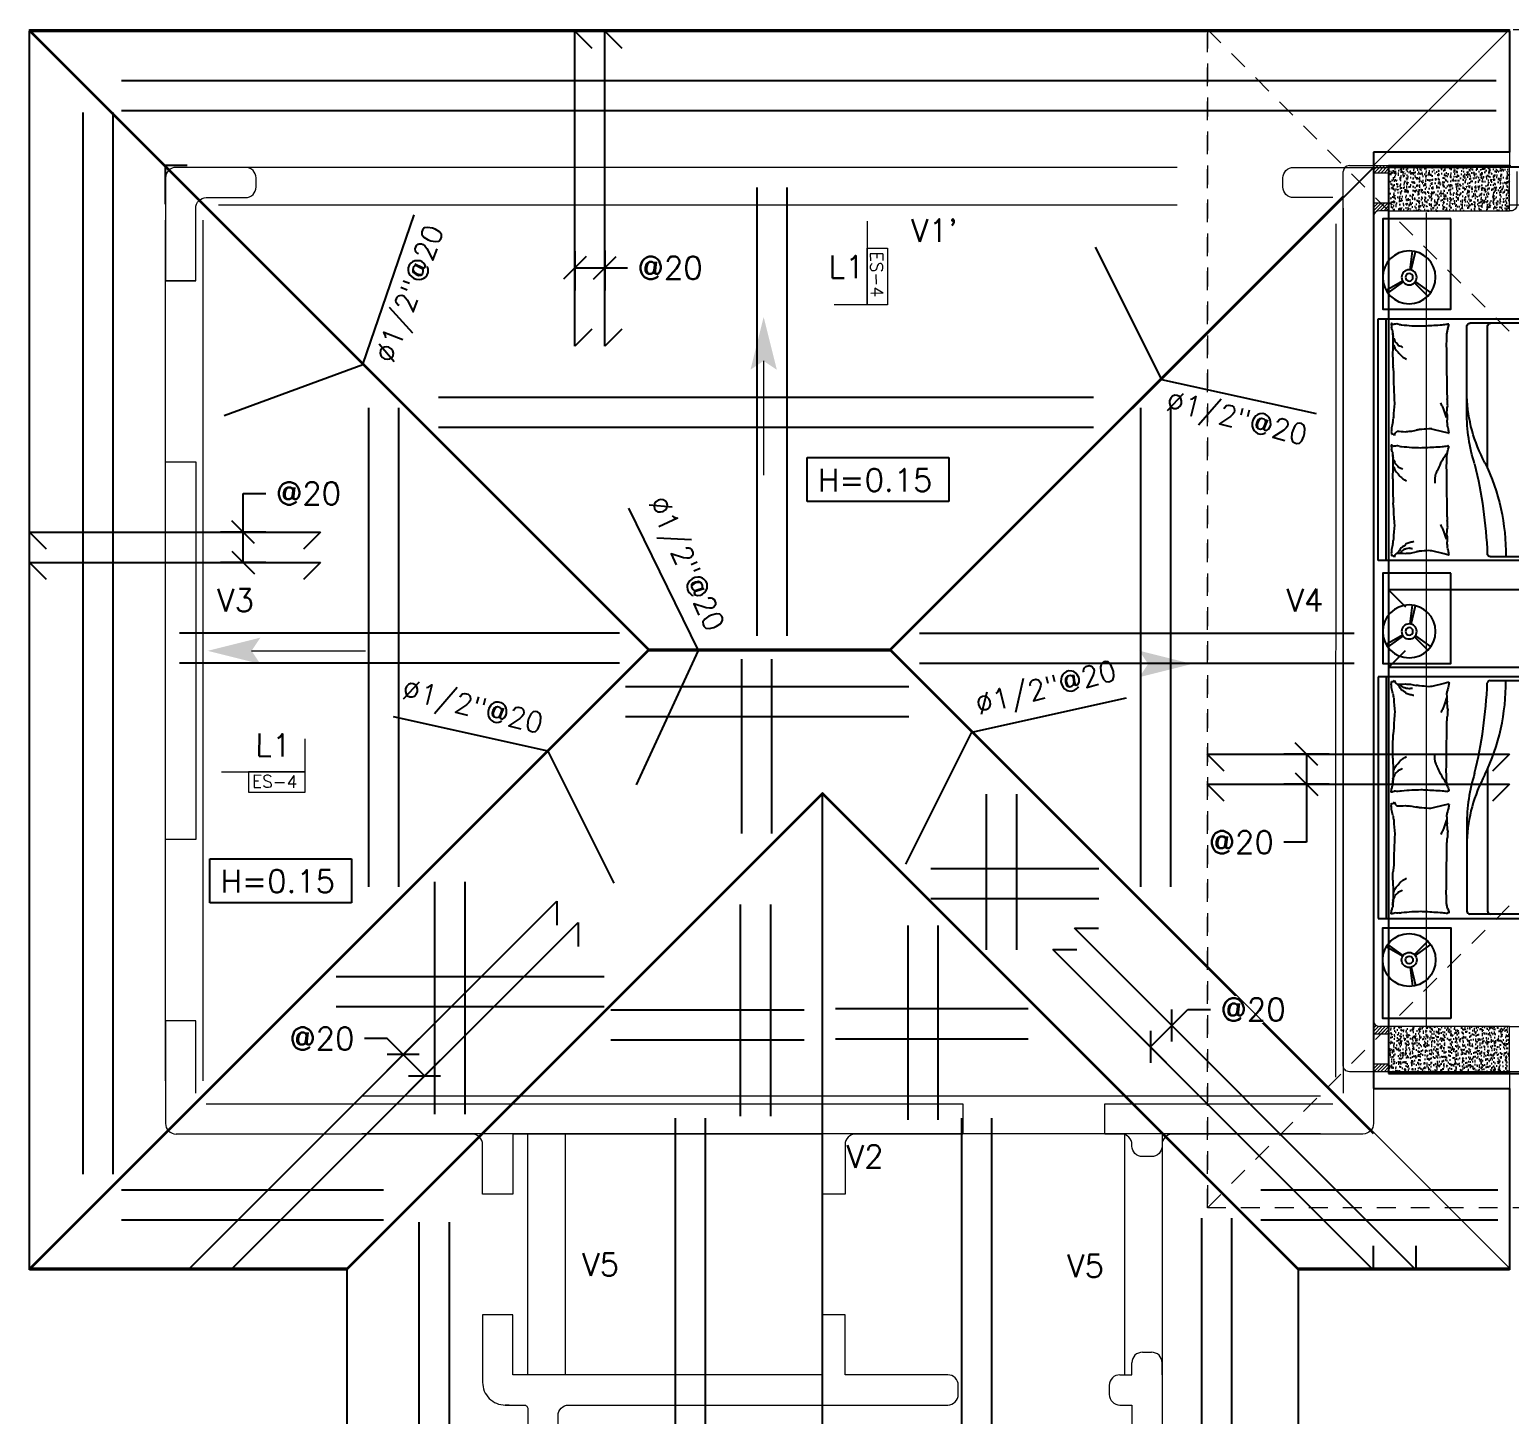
# Model space of a CAD drawing. Header units: metres. Extents: x -232 to 581, y 30 to 789.
# Drawn here: x 209.36 to 219.16, y 530.73 to 539.89 of the extents above; entities that cross this region are included whole.
import ezdxf
from ezdxf.enums import TextEntityAlignment as Align

# ---------------------------------------------------------------- set-up
doc = ezdxf.new("R2010")
doc.units = ezdxf.units.M
for name, pattern in [('CONTINU', [0]), ('HIDDEN', [9.525, 6.35, -3.175]), ('HIDDEN2', [0.1875, 0.125, -0.0625])]:
    doc.linetypes.add(name, pattern=pattern)
for name, color, linetype, lineweight in [('A-WALL', 250, 'Continuous', 20), ('baños', 140, 'Continuous', 0), ('Columnas', 7, 'Continuous', 18), ('PLF 01', 252, 'Continuous', 9), ('textos', 7, 'Continuous', 0), ('VIGAS', 1, 'HIDDEN', 15)]:
    doc.layers.add(name, color=color, linetype=linetype, lineweight=lineweight)
for name, color, linetype in [('ACERO', 5, 'Continuous'), ('BP', 3, 'Continuous'), ('DIMCOL', 4, 'Continuous'), ('DIMTEXTO', 4, 'Continuous'), ('HATCH', 8, 'Continuous'), ('MOBILIARIOS', 252, 'Continuous'), ('REBAR', 5, 'Continuous')]:
    doc.layers.add(name, color=color, linetype=linetype)
doc.layers.add('PISO', color=7, linetype='Continuous', lineweight=5, true_color=0xe6e6e6)
doc.layers.add('Techos 1', color=7, linetype='HIDDEN2', lineweight=9, true_color=0x42391a)
doc.styles.add('SMPLEX', font='simplex.shx')
doc.styles.get("Standard").update_dxf_attribs({"font": 'arial.ttf'})
pattern_1 = [(50, (114.33107, 55.238796), (0.058299094, -0.005100507), [0.006096, -0.067056]), (355, (114.33107, 55.238796), (-0.011277895, 0.06113819), [0.0048768, -0.053644987]), (100.451445, (114.33593, 55.23837), (0.0470212, 0.05603768), [0.005180803, -0.056988878]), (46.1842, (114.33107, 55.25505), (0.086745293, -0.013453545), [0.009144, -0.100584]), (96.63556, (114.3383, 55.25393), (0.07596932, 0.07917636), [0.00777121, -0.085483395]), (351.18415, (114.33107, 55.25505), (0.07596932, 0.07917636), [0.00731519, -0.080467114]), (21, (114.3392, 55.25099), (0.048516605, -0.032724863), [0.006096, -0.067056]), (326, (114.3392, 55.25099), (0.01977665, 0.05894015), [0.0048768, -0.0536448]), (71.451445, (114.34324, 55.24826), (0.068293254, 0.026215286), [0.005180803, -0.05698878]), (37.5, (114.331071, 55.238796), (0.000988353, 0.0270576124), [0, -0.05299456, 0, -0.0544576, 0, -0.053848]), (7.5, (114.33107, 55.238796), (0.021382292, 0.032057784), [0, -0.03104896, 0, -0.05177536, 0, -0.0205232]), (327.5, (114.312946, 55.238796), (0.0433889905, -0.001833198), [0, -0.02032, 0, -0.0633984, 0, -0.0841248]), (317.5, (114.304818, 55.238796), (0.047401338, 0.008136477), [0, -0.026416, 0, -0.04210304, 0, -0.0597408])]
pattern_2 = [(45, (189.627001, -7.248908), (-0.0112253202, 0.0112253202), [])]

# ---------------------------------------------------------------- blocks, each defined once
blk = doc.blocks.new('_Oblique')
at = {"color": 0, "linetype": 'ByBlock', "lineweight": -2}
blk.add_line((-0.5, -0.5), (0.5, 0.5), dxfattribs=at)
blk = doc.blocks.new('planta de entrepiso 20.03')
at = {"layer": 'A-WALL', "color": 18, "true_color": 0x000000}
for p, q in [((26.092, -20.2988), (26.092, -26.1588)), ((18.492, -20.7795), (18.292, -20.7795)), ((24.762, -27.8733), (24.822, -27.8733)), ((24.612, -28.0233), (24.692, -28.0233)), ((24.692, -28.024), (24.692, -27.9433)), ((24.892, -28.0233), (24.892, -27.9433)), ((24.892, -28.0233), (24.892, -28.7533)), ((24.542, -28.0933), (24.542, -28.1533)), ((24.612, -28.2233), (24.692, -28.2233)), ((24.692, -28.2233), (24.692, -28.7533))]:
    blk.add_line(p, q, dxfattribs=at)
at = {"layer": 'A-WALL', "color": 18, "true_color": 0x000000, "transparency": 33554684}
blk.add_line((20.5672, -28.2233), (20.5422, -28.2233), dxfattribs=at)
at = {"layer": 'A-WALL', "color": 18, "true_color": 0x000000}
blk.add_lwpolyline([(18.292, -20.0988), (18.292, -20.7795), (18.492, -20.7795), (18.492, -20.2988, -0.414214), (18.562, -20.2288), (18.822, -20.2288, 0.414214), (18.892, -20.1588), (18.892, -20.0988, 0.414214), (18.822, -20.0288), (18.362, -20.0288, 0.414214)], format="xyb", close=True, dxfattribs=at)
for points in [[(26.022, -20.2288), (25.762, -20.2288, -0.414214), (25.692, -20.1588), (25.692, -20.0988, -0.414214), (25.762, -20.0288), (26.9223, -20.0288)], [(26.292, -20.2988), (26.292, -26.3588, -0.414214), (26.222, -26.4288), (24.962, -26.4288, 0.414214), (24.892, -26.4988), (24.892, -26.5088, -0.414214), (24.822, -26.5788), (24.762, -26.5788, -0.414214), (24.692, -26.5088), (24.692, -26.4988, 0.414214), (24.622, -26.4288), (24.512, -26.4288), (24.512, -26.2288), (26.022, -26.2288)], [(18.492, -26.1588), (18.492, -25.6795), (18.292, -25.6795), (18.292, -26.3588, 0.414214), (18.362, -26.4288)], [(18.562, -26.2288), (23.572, -26.2288), (23.572, -26.4288), (22.862, -26.4288, 0.414214), (22.792, -26.4988), (22.792, -26.8261), (22.642, -26.8261), (22.642, -26.4288), (20.592, -26.4288), (20.592, -26.8261), (20.392, -26.8261), (20.392, -26.4988, 0.414214), (20.322, -26.4288), (18.362, -26.4288)], [(22.642, -28.0233), (20.592, -28.0233), (20.592, -27.6261), (20.392, -27.6261), (20.392, -28.0733, 0.414214), (20.542, -28.2233), (20.667, -28.2233, -0.414214), (20.692, -28.2483)]]:
    blk.add_lwpolyline(points, format="xyb", dxfattribs=at)
blk.add_lwpolyline([(18.292, -21.9795), (18.492, -21.9795), (18.492, -24.4795), (18.292, -24.4795)], close=True, dxfattribs=at)
blk.add_lwpolyline([(22.792, -28.024), (22.792, -27.6261), (22.642, -27.6261), (22.642, -28.024)], dxfattribs=at)
at = {"layer": 'A-WALL', "color": 18, "true_color": 0x000000, "transparency": 33554684}
blk.add_lwpolyline([(20.692, -28.2477), (20.692, -28.9983, 0.414214), (20.717, -29.0233), (20.867, -29.0233, 0.414214), (20.892, -28.9983), (20.892, -28.2933, -0.414214), (20.962, -28.2233), (23.472, -28.2233, 0.414214), (23.542, -28.1533), (23.542, -28.0933, 0.414214), (23.472, -28.0233), (22.792, -28.0233)], format="xyb", dxfattribs=at)
at = {"layer": 'A-WALL', "color": 18, "true_color": 0x000000}
for centre, start, end in [((24.762, -27.9433), 90, 180), ((24.822, -27.9433), 0, 90), ((24.612, -28.0933), 90, 180), ((24.612, -28.1533), 180, 270)]:
    blk.add_arc(centre, 0.07, start, end, dxfattribs=at)
at = {"layer": 'ACERO', "color": 18, "true_color": 0x000000}
for p, q in [((21.0021, -21.2126), (21.0021, -19.1277)), ((21.0021, -19.1277), (21.1146, -19.2402)), ((21.2021, -21.2126), (21.2021, -19.1277)), ((21.2021, -19.1277), (21.3146, -19.2402)), ((27.1046, -19.4552), (18.0006, -19.4552)), ((17.7442, -19.6661), (17.7442, -26.6951)), ((17.9442, -19.6661), (17.9442, -26.6951)), ((27.1046, -19.6552), (18.0006, -19.6552)), ((22.2076, -20.1628), (22.2076, -23.1299)), ((22.4076, -20.1628), (22.4076, -23.1299)), ((21.1146, -21.1001), (21.0021, -21.2126)), ((21.3146, -21.1001), (21.2021, -21.2126)), ((24.4379, -21.5515), (20.0994, -21.5515)), ((19.6353, -21.6204), (19.6353, -24.7914)), ((19.8353, -21.6204), (19.8353, -24.7914)), ((24.7486, -21.6204), (24.7486, -24.7914)), ((24.9486, -21.6204), (24.9486, -24.7914)), ((24.4379, -21.7515), (20.0994, -21.7515)), ((17.5045, -22.5568), (17.392, -22.4443)), ((17.392, -22.4443), (19.3179, -22.4443)), ((19.3179, -22.4443), (19.2054, -22.5568)), ((17.5045, -22.7568), (17.392, -22.6443)), ((17.392, -22.6443), (19.3179, -22.6443)), ((19.3179, -22.6443), (19.2054, -22.7568)), ((28.1936, -22.8265), (26.392, -22.8266)), ((26.392, -22.8266), (26.5045, -22.9391)), ((21.2979, -23.1123), (18.3852, -23.1123)), ((23.2861, -23.1123), (26.1639, -23.1123)), ((21.2979, -23.3123), (18.3852, -23.3123)), ((22.1058, -23.2854), (22.1058, -24.4389)), ((22.3058, -23.2854), (22.3058, -24.4389)), ((23.2861, -23.3123), (26.1639, -23.3123)), ((26.392, -23.3392), (26.5045, -23.2267)), ((31.1465, -23.3391), (26.392, -23.3392)), ((21.3374, -23.4653), (23.2145, -23.4653)), ((21.3374, -23.6653), (23.2145, -23.6653)), ((25.3027, -24.0255), (25.1902, -23.913)), ((25.1902, -23.913), (27.192, -23.913)), ((27.192, -23.913), (27.0795, -24.0255)), ((23.7267, -24.179), (23.7267, -25.2103)), ((23.9267, -24.179), (23.9267, -25.2103)), ((25.3027, -24.2255), (25.1902, -24.113)), ((25.1902, -24.113), (27.192, -24.113)), ((27.192, -24.113), (27.0795, -24.2255)), ((24.4734, -24.6724), (23.3596, -24.6724)), ((20.0737, -24.7593), (20.0737, -26.2984)), ((20.2737, -24.7593), (20.2737, -26.2984)), ((18.442, -27.3277), (20.8829, -24.8869)), ((20.8829, -24.8869), (20.8829, -25.046)), ((24.4734, -24.8724), (23.3596, -24.8724)), ((22.0999, -26.3107), (22.0999, -24.9083)), ((22.2999, -26.3107), (22.2999, -24.9083)), ((18.7248, -27.3277), (21.0251, -25.0275)), ((21.0251, -25.0275), (21.0251, -25.1865)), ((23.2095, -26.3339), (23.2095, -25.0474)), ((23.4095, -26.3339), (23.4095, -25.0474)), ((26.5731, -27.3277), (24.3118, -25.0664)), ((24.3118, -25.0664), (24.4709, -25.0664)), ((26.2903, -27.3277), (24.169, -25.2065)), ((24.169, -25.2065), (24.3281, -25.2065)), ((19.4226, -25.3849), (21.1978, -25.3849)), ((19.4226, -25.5849), (21.1978, -25.5849)), ((22.5213, -25.6085), (21.2416, -25.6085)), ((24.0059, -25.6007), (22.7301, -25.6007)), ((22.5213, -25.8085), (21.2416, -25.8085)), ((24.0059, -25.8007), (22.7301, -25.8007)), ((21.6685, -33.6953), (21.6685, -26.3248)), ((21.8685, -33.6953), (21.8685, -26.3248)), ((23.5652, -33.6953), (23.5652, -26.3248)), ((23.7652, -33.6953), (23.7652, -26.3248)), ((19.7364, -26.8003), (18.0006, -26.8003)), ((27.1161, -26.8003), (25.5453, -26.8003)), ((19.7364, -27.0003), (18.0006, -27.0003)), ((19.9717, -32.992), (19.9717, -27.0129)), ((20.1717, -32.992), (20.1717, -27.0129)), ((25.1548, -33.0826), (25.1548, -26.9851)), ((25.3548, -33.0826), (25.3548, -26.9851)), ((27.1161, -27.0003), (25.5453, -27.0003)), ((26.2903, -27.1686), (26.2903, -27.3277)), ((26.5731, -27.1686), (26.5731, -27.3277)), ((18.6011, -27.3277), (18.442, -27.3277)), ((18.8839, -27.3277), (18.7248, -27.3277))]:
    blk.add_line(p, q, dxfattribs=at)
at = {"layer": 'BP', "color": 18, "ltscale": 0.2, "true_color": 0x000000}
for p, q in [((17.392, -27.3277), (17.392, -19.1277)), ((17.392, -19.1277), (27.192, -19.1277)), ((17.392, -19.1277), (21.492, -23.2277)), ((27.192, -19.1277), (27.192, -19.9277)), ((27.192, -19.9277), (26.2917, -19.9277)), ((26.2917, -19.9277), (26.2917, -26.1277)), ((26.2909, -20.0288), (23.092, -23.2277)), ((30.4773, -20.0277), (26.3917, -20.0277)), ((26.3917, -20.0277), (26.3917, -26.0277)), ((17.392, -27.3277), (21.492, -23.2277)), ((21.492, -23.2277), (23.092, -23.2277)), ((26.292, -26.4277), (23.092, -23.2277)), ((19.492, -27.3277), (22.642, -24.1777)), ((22.642, -35.8668), (22.642, -24.1777)), ((25.792, -27.3277), (22.642, -24.1777)), ((26.3917, -26.0277), (37.467, -26.0277)), ((26.2917, -26.1277), (27.192, -26.1277)), ((27.192, -26.1277), (27.192, -27.3277)), ((19.492, -27.3277), (17.392, -27.3277)), ((19.492, -27.3277), (19.492, -32.7168)), ((27.192, -27.3277), (25.792, -27.3277)), ((25.792, -27.3277), (25.792, -32.7168))]:
    blk.add_line(p, q, dxfattribs=at)
at = {"layer": 'DIMTEXTO', "color": 18, "true_color": 0x000000}
for p, q in [((21.2021, -20.5785), (21.2021, -20.8443)), ((21.0021, -20.5826), (21.0021, -20.8443)), ((21.0021, -20.6943), (21.2021, -20.6943)), ((21.2021, -20.6943), (21.3521, -20.6943)), ((22.5424, -21.95), (23.4791, -21.95)), ((22.5424, -22.2413), (22.5424, -21.95)), ((23.4791, -21.95), (23.4791, -22.2413)), ((18.8073, -22.4443), (18.8073, -22.1873)), ((18.8073, -22.1873), (18.9573, -22.1873)), ((23.4791, -22.2413), (22.5424, -22.2413)), ((18.9573, -22.4443), (18.6573, -22.4443)), ((18.8073, -22.6443), (18.8073, -22.4443)), ((18.9573, -22.6443), (18.6573, -22.6443)), ((25.9989, -23.913), (25.6989, -23.913)), ((25.8489, -23.913), (25.8489, -24.113)), ((25.9989, -24.113), (25.6989, -24.113)), ((25.8489, -24.113), (25.8489, -24.4973)), ((25.8489, -24.4973), (25.6989, -24.4973)), ((18.5862, -24.6063), (19.5229, -24.6063)), ((18.5862, -24.8976), (18.5862, -24.6063)), ((19.5229, -24.6063), (19.5229, -24.8976)), ((19.5229, -24.8976), (18.5862, -24.8976)), ((25.0624, -25.8171), (24.8503, -25.6049)), ((24.9564, -25.711), (25.0624, -25.6049)), ((25.0624, -25.6049), (25.2124, -25.6049)), ((24.921, -25.9585), (24.7089, -25.7463)), ((24.815, -25.8524), (24.9564, -25.711)), ((19.7605, -25.7971), (19.6105, -25.7971)), ((19.7605, -26.0092), (19.9727, -25.7971)), ((19.8666, -25.9031), (19.7605, -25.7971)), ((20.008, -26.0446), (19.8666, -25.9031)), ((19.9019, -26.1506), (20.1141, -25.9385))]:
    blk.add_line(p, q, dxfattribs=at)
at = {"layer": 'REBAR', "color": 18, "true_color": 0x000000}
for p, q in [((19.599, -21.3348), (19.9381, -20.342)), ((24.4491, -20.5575), (24.887, -21.4327)), ((18.6806, -21.6726), (19.599, -21.3348)), ((24.887, -21.4327), (25.9114, -21.6593)), ((21.8216, -23.2277), (21.3594, -22.286)), ((21.411, -24.1161), (21.8216, -23.2277)), ((23.632, -23.7677), (24.6563, -23.5412)), ((20.826, -23.8937), (19.8017, -23.6672)), ((23.194, -24.6429), (23.632, -23.7677)), ((21.2639, -24.7689), (20.826, -23.8937))]:
    blk.add_line(p, q, dxfattribs=at)
at = {"layer": 'textos', "color": 18, "linetype": 'Continuous', "ltscale": 0.01, "true_color": 0x000000}
for p, q in [((22.938, -20.3853), (22.938, -20.9395)), ((22.938, -20.9395), (22.938, -20.5635)), ((22.938, -20.5635), (23.0741, -20.5635)), ((23.0741, -20.5635), (23.0741, -20.9395)), ((23.0741, -20.9395), (22.7206, -20.9395)), ((23.0741, -20.9395), (22.938, -20.9395)), ((19.2172, -24.1663), (19.2172, -23.8128)), ((18.663, -24.0303), (19.2172, -24.0303)), ((19.2172, -24.0303), (18.8412, -24.0303)), ((18.8412, -24.0303), (18.8412, -24.1663)), ((19.2172, -24.1663), (19.2172, -24.0303)), ((18.8412, -24.1663), (19.2172, -24.1663))]:
    blk.add_line(p, q, dxfattribs=at)
at = {"layer": 'VIGAS', "color": 18, "true_color": 0x000000}
for p, q in [((18.642, -20.0277), (25.942, -20.0277)), ((27.192, -20.0277), (32.5543, -20.0277)), ((18.642, -20.2777), (25.942, -20.2777)), ((27.192, -20.2777), (32.5543, -20.2777)), ((18.292, -26.0777), (18.292, -20.3777)), ((18.542, -26.0777), (18.542, -20.3777)), ((26.392, -25.7277), (26.392, -20.3277)), ((26.642, -25.7277), (26.642, -20.3277)), ((26.042, -20.4021), (26.0413, -26.0533)), ((26.292, -20.4021), (26.2913, -26.0534)), ((25.9413, -26.1777), (18.6413, -26.1777)), ((25.9413, -26.4277), (18.6413, -26.4277)), ((20.692, -28.0223), (20.692, -26.4277)), ((20.942, -28.0223), (20.942, -26.4277)), ((24.642, -26.4277), (24.642, -28.0223)), ((24.892, -26.4277), (24.892, -28.0223))]:
    blk.add_line(p, q, dxfattribs=at)
at = {"layer": 'DIMTEXTO', "color": 18, "true_color": 0x000000, "xscale": 0.15, "yscale": 0.15, "zscale": 0.15}
for p, rotation in [((21.0021, -20.6943), 180), ((18.8073, -22.4443), 90), ((18.8073, -22.6443), 270), ((25.8489, -23.913), 90), ((25.8489, -24.113), 270), ((24.9564, -25.711), 44.99999999999312), ((24.815, -25.8524), 224.999999999993), ((19.8666, -25.9031), 135.000013559173), ((20.008, -26.0446), 315.000013559173)]:
    blk.add_blockref('_Oblique', p, dxfattribs=dict(at, rotation=rotation))
blk.add_blockref('_Oblique', (21.2021, -20.6943), dxfattribs=at)
at = {"layer": 'DIMCOL', "color": 18, "true_color": 0x000000, "style": 'SMPLEX'}
for rotation, p in [(69.29319, (19.8003, -21.3361)), (345.67991, (24.9081, -21.6329)), (294.29319, (21.4861, -22.2444)), (14.32009, (23.6753, -23.6547)), (345.67991, (19.8483, -23.5422))]:
    blk.add_text('∅1/2"@20', height=0.135, rotation=rotation, dxfattribs=at).set_placement(p)
at = {"layer": 'DIMTEXTO', "color": 18, "true_color": 0x000000, "style": 'SMPLEX'}
for s, p in [("V1'", (23.3841, -20.4466)), ('V3', (18.7562, -22.8953)), ('V4', (25.8381, -22.8953)), ('V2', (22.9252, -26.5778)), ('V5', (21.1737, -27.2925)), ('V5', (24.3849, -27.3021))]:
    blk.add_text(s, height=0.15, dxfattribs=at).set_placement(p, align=Align.MIDDLE_CENTER)
blk.add_text('L1', height=0.15, dxfattribs=at).set_placement((22.683, -20.7627))
for s, rotation, p in [('H=0.15', 0, (22.6128, -22.1738)), ('L1', 359.22264, (18.8858, -23.9277)), ('H=0.15', 0, (18.6566, -24.8301))]:
    blk.add_text(s, height=0.15, rotation=rotation, dxfattribs=at).set_placement(p)
at = {"layer": 'textos', "color": 18, "true_color": 0x000000, "style": 'SMPLEX'}
for rotation, p in [(270.77736, (22.9591, -20.5875)), (359.22264, (18.864, -24.1338))]:
    blk.add_text('ES-4', height=0.0825, rotation=rotation, dxfattribs=at).set_placement(p)
at = {"layer": 'DIMTEXTO', "color": 18, "true_color": 0x000000, "char_height": 0.15, "attachment_point": 5, "style": 'SMPLEX', "bg_fill": 3, "box_fill_scale": 1.1, "bg_fill_color": 256, "bg_fill_true_color": 13158600, "bg_fill_transparency": 0}
for insert in [(21.6343, -20.6943), (19.2394, -22.1873), (25.4168, -24.4973), (25.4946, -25.6049), (19.3284, -25.7971)]:
    blk.add_mtext('\\A1;@20', dxfattribs=dict(at, insert=insert))
blk = doc.blocks.new('za_arrw5')
at = {"lineweight": 13}
for points in [[(-1, 0.25), (0, 0), (-0.833, 0)], [(-1, -0.25), (0, 0), (-0.833, 0)]]:
    blk.add_solid(points, dxfattribs=at)
blk = doc.blocks.new('A$Ca0281d7f')
at = {"layer": 'MOBILIARIOS'}
for p, q in [((0.4006, 1.6), (0.4006, 0)), ((2.4006, 1.6), (0.4006, 1.6)), ((0.4627, 1.5716), (1.7925, 1.5716)), ((2.3482, 0), (2.3482, 1.6)), ((2.4006, 0), (2.4006, 1.6)), ((0.4127, 0.0458), (0.4127, 1.5216)), ((1.676, 0.6111), (1.676, 1.5516)), ((1.8125, 0.9805), (1.8125, 1.5516)), ((1.9322, 0.8427), (1.9622, 0.8502)), ((1.9622, 0.8502), (2.0448, 0.8708)), ((0.4006, 0), (2.4006, 0)), ((1.6581, 0.0258), (0.4327, 0.0258)), ((1.9322, 0.0366), (1.9622, 0.0442)), ((1.9622, 0.0442), (2.0448, 0.0648))]:
    blk.add_line(p, q, dxfattribs=at)
blk.add_lwpolyline([(0.1, 1.5789), (0.2884, 1.5789, -0.414214), (0.3884, 1.4789), (0.3884, 0.1537, -0.414214), (0.2884, 0.0537), (0.1, 0.0537, -0.414214), (0, 0.1537), (0, 1.4789, -0.414214)], format="xyb", close=True, dxfattribs=at)
for centre, radius, start, end in [((0.4627, 1.5216), 0.05, 90, 180), ((1.656, 1.5516), 0.02, 0, 90), ((1.7925, 1.5516), 0.02, 0, 90), ((2.3098, 1.5651), 0.00428, 111.9904, 191.89306), ((2.309, 1.5713), 0.00232, 250.43603, 11.89306), ((2.3145, 1.573), 0.00342, 201.7883, 250.43603), ((2.3384, 1.5717), 0.0251, 184.30254, 201.7883), ((1.9309, 1.5641), 0.00132, 286.69777, 7.12039), ((1.8473, 1.5384), 0.0875, 7.12039, 16.22115), ((1.9356, 1.5833), 0.0193, 260.00164, 286.69777), ((1.8659, 1.514), 0.0767, 16.22115, 27.28412), ((1.9837, 1.5456), 0.0453, 192.86904, 207.28412), ((1.9215, 1.2442), 0.3212, 80.00164, 86.49514), ((2.0891, 1.5339), 0.1459, 183.57397, 192.86904), ((3.1109, 1.5072), 1.164, 180.28654, 183.57397), ((1.2506, -12.0557), 13.6356, 86.49514, 86.94504), ((2.0452, 0.1897), 1.3652, 86.94504, 88.36691), ((2.1579, 0.8754), 0.6787, 88.36691, 93.36875), ((2.2993, 0.649), 0.9131, 93.36875, 97.6809), ((2.2872, 1.3666), 0.1983, 97.6809, 102.10946), ((2.2259, 1.8067), 0.246, 278.13348, 282.10946), ((2.2895, 1.5966), 0.0328, 248.57902, 278.13348), ((2.3823, 1.4187), 0.0992, 143.91364, 164.06476), ((2.3, 1.5497), 0.0156, 68.57902, 111.9904), ((0.8066, 1.46), 1.4943, 358.09211, 0.57574), ((1.4835, 1.5502), 0.8208, 354.74081, 358.09211), ((2.4011, 1.4844), 0.0992, 164.06476, 184.21588), ((2.2574, 1.5504), 0.0539, 329.34875, 354.74081), ((2.3399, 1.5476), 0.0289, 149.34875, 184.30254), ((7.6668, 1.3378), 5.7185, 179.02962, 180.28654), ((2.2967, 1.3302), 0.0992, 108.43965, 126.17665), ((2.5639, 1.1222), 0.3916, 136.18849, 141.61143), ((2.3455, 1.3659), 0.0992, 126.17665, 143.91364), ((2.3495, 1.3582), 0.0768, 141.61143, 152.76041), ((2.508, 1.3226), 0.234, 152.76041, 159.13972), ((1.4299, 1.3372), 0.8732, 0.57574, 4.80185), ((15.9276, 0.997), 13.9828, 178.72047, 179.52429), ((2.3068, 1.157), 0.2002, 113.00277, 118.31676), ((2.2596, 1.303), 0.0493, 118.31676, 129.03494), ((2.3987, 1.1905), 0.2252, 129.03494, 136.18849), ((1.7752, 1.3448), 0.5293, 349.81012, 353.9133), ((2.4538, 1.2819), 0.1524, 169.81012, 177.46141), ((2.5925, 1.3331), 0.2897, 177.46141, 184.80185), ((-1.4773, 1.2511), 3.7735, 356.79189, 0.00082), ((0.8277, 1.1189), 0.9853, 331.43285, 358.12613), ((3.1579, 1.0151), 1.2165, 175.38242, 177.39037), ((0.7419, 0.9666), 1.0706, 342.19663, 0.74184), ((0.5395, 1.1379), 1.4048, 355.38242, 357.25094), ((1.7143, 0.9787), 0.2301, 357.25094, 11.55856), ((1.2694, 1.2461), 0.7387, 338.34226, 340.57202), ((1.2885, 1.2948), 0.7387, 336.51559, 338.34226), ((1.3073, 1.338), 0.7387, 334.68893, 336.51559), ((1.6135, 0.9502), 0.6827, 0, 7.54685), ((0.719, 1.2586), 0.5655, 275.33912, 327.68949), ((1.6535, -0.1157), 1.1652, 113.06416, 130.32086), ((0.809, 1.2521), 0.4879, 280.69865, 322.68638), ((0.7089, 0.7072), 0.548, 13.20343, 27.03623), ((1.7149, 0.9376), 0.2297, 342.61359, 350.5159), ((2.0604, 0.8863), 0.1197, 162.61359, 173.56595), ((2.0891, 0.9513), 0.1459, 173.56595, 191.55856), ((1.2503, 1.1919), 0.7387, 340.57202, 342.80178), ((2.063, 0.8845), 0.2422, 7.54685, 15.74398), ((2.6046, 0.961), 0.3048, 188.43719, 195.74398), ((1.9875, 0.0508), 1.0798, 133.63057, 161.4288), ((1.0148, 0.5567), 0.3575, 12.47819, 50.46254), ((1.664, 0.8882), 0.2708, 350.5159, 355.91706), ((1.9313, 0.8427), 0.000917, 355.91706, 104.04494), ((2.048, 0.9385), 0.0677, 267.33512, 284.04519), ((2.1561, 1.5251), 0.6588, 261.99495, 267.33512), ((2.1925, 1.177), 0.3171, 257.80162, 261.99495), ((2, -0.0065), 0.882, 77.80162, 80.31563), ((2.1863, 0.6517), 0.204, 80.31563, 90), ((2.2741, 0.3638), 0.4918, 90, 96.23236), ((2.2585, 0.8252), 0.0342, 4.40021, 63.41948), ((2.3054, 0.8253), 0.0131, 63.41948, 168.72762), ((2.4724, 0.8783), 0.1611, 180, 188.43719), ((2.4017, 0.837), 0.0904, 168.72762, 180), ((1.2128, 0.1088), 0.734, 115.25901, 126.93514), ((2.7135, 1.7247), 2.1977, 207.92482, 209.3793), ((1.9309, 0.7581), 0.00132, 286.69777, 7.12039), ((1.8473, 0.7324), 0.0875, 7.12039, 16.22115), ((1.9356, 0.7773), 0.0193, 260.00164, 286.69777), ((1.8659, 0.708), 0.0767, 16.22115, 27.28412), ((1.9837, 0.7395), 0.0453, 192.86904, 207.28412), ((1.9215, 0.4382), 0.3212, 80.00164, 86.49514), ((2.0891, 0.7279), 0.1459, 183.57397, 192.86904), ((2.5624, 1.097), 0.7286, 212.13498, 215.82629), ((3.1109, 0.7012), 1.164, 180.28654, 183.57397), ((1.2506, -12.8617), 13.6356, 86.49514, 86.94504), ((2.0452, -0.6163), 1.3652, 86.94504, 88.36691), ((2.1579, 0.0694), 0.6787, 88.36691, 93.36875), ((2.2993, -0.157), 0.9131, 93.36875, 97.6809), ((2.2872, 0.5605), 0.1983, 97.6809, 102.10946), ((2.2259, 1.0007), 0.246, 278.13348, 282.10946), ((2.2895, 0.7906), 0.0328, 248.57902, 278.13348), ((2.3, 0.7437), 0.0156, 68.57902, 111.9904), ((1.4835, 0.7442), 0.8208, 354.74081, 358.09211), ((2.4011, 0.6784), 0.0992, 164.06476, 184.21588), ((2.2574, 0.7444), 0.0539, 329.34875, 354.74081), ((2.3098, 0.7591), 0.00428, 111.9904, 191.89306), ((2.309, 0.7653), 0.00232, 250.43603, 11.89306), ((2.3399, 0.7416), 0.0289, 149.34875, 184.30254), ((2.3145, 0.767), 0.00342, 201.7883, 250.43603), ((2.3384, 0.7657), 0.0251, 184.30254, 201.7883), ((1.6923, 0.3726), 1.1652, 164.62778, 181.88448), ((1.2394, 0.439), 0.6885, 160.29361, 203.6414), ((0.4605, 0.1443), 0.548, 64.76704, 78.59984), ((0.7686, 0.2903), 0.3575, 64.0418, 102.02615), ((0.4001, 0.2637), 0.4774, 346.18494, 52.00166), ((0.2857, 0.3397), 0.6085, 341.81005, 30.13512), ((-0.0618, 0.5666), 0.9879, 350.06073, 2.62018), ((1.5939, -0.2048), 0.8697, 105.33601, 136.41927), ((0.715, 1.3789), 0.9879, 298.49711, 311.05657), ((2.9452, 0.0436), 1.3903, 154.24266, 180.7342), ((4.7703, -0.0876), 3.0955, 166.42012, 177.62385), ((7.6668, 0.5318), 5.7185, 179.02962, 180.28654), ((2.2514, 0.81), 0.3126, 206.49848, 212.13498), ((3.2918, 1.2337), 1.4323, 204.32653, 206.49848), ((2.484, 0.7735), 0.5066, 200.67428, 204.32653), ((2.2967, 0.5242), 0.0992, 108.43965, 126.17665), ((2.3455, 0.5598), 0.0992, 126.17665, 143.91364), ((2.3495, 0.5522), 0.0768, 141.61143, 152.76041), ((2.3823, 0.6127), 0.0992, 143.91364, 164.06476), ((2.508, 0.5165), 0.234, 152.76041, 159.13972), ((0.8066, 0.654), 1.4943, 358.09211, 0.57574), ((1.4299, 0.5311), 0.8732, 0.57574, 4.80185), ((0.716, 1.1421), 0.7874, 288.35266, 306.68512), ((15.9276, 0.191), 13.9828, 178.72047, 179.52429), ((2.0801, 0.5689), 0.058, 184.08277, 200.67428), ((2.2974, 0.5316), 0.2721, 176.4448, 184.08277), ((2.3068, 0.351), 0.2002, 113.00277, 118.31676), ((2.2596, 0.497), 0.0493, 118.31676, 129.03494), ((2.3987, 0.3845), 0.2252, 129.03494, 136.18849), ((2.5639, 0.3162), 0.3916, 136.18849, 141.61143), ((7.6231, 0.343), 5.3217, 178.27859, 179.57305), ((2.5925, 0.5271), 0.2897, 177.46141, 184.80185), ((0.1243, 0.4201), 0.7874, 339.91627, 358.24873), ((2.7135, 1.7247), 2.1977, 215.29657, 217.24182), ((1.2424, 0.1669), 0.734, 166.82263, 178.49876), ((3.1579, 0.2091), 1.2165, 175.38242, 177.39037), ((1.2472, 0.3451), 1.049, 353.9133, 0), ((1.7752, 0.4387), 0.5293, 349.81012, 353.9133), ((0.5395, 0.3319), 1.4048, 355.38242, 357.25094), ((1.7143, 0.1727), 0.2301, 357.25094, 11.55856), ((1.2885, 0.4887), 0.7387, 336.51559, 338.34226), ((1.3073, 0.5319), 0.7387, 334.68893, 336.51559), ((1.6135, 0.1442), 0.6827, 0, 7.54685), ((0.9096, 2.3469), 2.1977, 259.48843, 268.80544), ((2.0604, 0.0803), 0.1197, 162.61359, 173.56595), ((2.0891, 0.1453), 0.1459, 173.56595, 191.55856), ((1.2503, 0.3859), 0.7387, 340.57202, 342.80178), ((1.2694, 0.4401), 0.7387, 338.34226, 340.57202), ((2.2028, 0.2591), 0.1399, 253.48502, 264.36887), ((2.2535, 0.2441), 0.1399, 242.60117, 253.48502), ((2.3128, 0.2087), 0.1399, 224.90238, 242.60117), ((2.063, 0.0785), 0.2422, 7.54685, 15.74398), ((2.6046, 0.155), 0.3048, 188.43719, 195.74398), ((0.4327, 0.0458), 0.02, 180, 270), ((1.6581, 0.0458), 0.02, 270, 345.37378), ((1.664, 0.0822), 0.2708, 350.5159, 355.91706), ((1.9313, 0.0367), 0.000917, 355.91706, 104.04494), ((1.7149, 0.1316), 0.2297, 342.61359, 350.5159), ((2.048, 0.1325), 0.0677, 267.33512, 284.04519), ((2.1561, 0.7191), 0.6588, 261.99495, 267.33512), ((2.1925, 0.371), 0.3171, 257.80162, 261.99495), ((2, -0.8125), 0.882, 77.80162, 80.31563), ((2.1724, 0.1695), 0.0915, 270, 284.68511), ((2.1863, -0.1543), 0.204, 80.31563, 90), ((2.2137, 0.1341), 0.0562, 251.2201, 270), ((2.2901, 0.2688), 0.2056, 248.18508, 251.2201), ((2.2741, -0.4422), 0.4918, 90, 96.23236), ((2.2886, 0.2107), 0.1511, 244.64488, 248.18508), ((2.2673, 0.1099), 0.0526, 228.55709, 244.64488), ((2.3172, 0.1155), 0.0899, 216.26407, 228.55709), ((2.3729, 0.1484), 0.1399, 207.20359, 224.90238), ((2.2585, 0.0192), 0.0342, 4.40021, 63.41948), ((2.3054, 0.0193), 0.0131, 63.41948, 168.72762), ((2.4724, 0.0723), 0.1611, 180, 188.43719), ((2.4017, 0.031), 0.0904, 168.72762, 180)]:
    blk.add_arc(centre, radius, start, end, dxfattribs=at)
blk = doc.blocks.new('A$C8346a57b')
at = {"layer": 'MOBILIARIOS'}
for p, q in [((0.2641, 0.2604), (0.2338, 0.3817)), ((0.2701, 0.2615), (0.2545, 0.3855)), ((0.2356, 0.1828), (0.1339, 0.1102)), ((0.2409, 0.1765), (0.1525, 0.0881)), ((0.3169, 0.1828), (0.4187, 0.1102)), ((0.3197, 0.1871), (0.4282, 0.1251))]:
    blk.add_line(p, q, dxfattribs=at)
blk.add_lwpolyline([(0, 0.5983), (0.45, 0.5983), (0.45, 0), (0, 0)], close=True, dxfattribs=at)
for radius in [0.175, 0.05, 0.025]:
    blk.add_circle((0.2763, 0.2119), radius, dxfattribs=at)
blk = doc.blocks.new('A$C89702949')
at = {"layer": 'HATCH'}
h = blk.add_hatch(dxfattribs=at)
h.set_pattern_fill('AR-CONC', color=256, scale=0.00032)
h.set_pattern_definition(pattern_1)
h.paths.add_polyline_path([(0, 19.9891), (0, 19.6891), (0.8, 19.6891), (0.8, 19.9891)])
h = blk.add_hatch(dxfattribs=at)
h.set_pattern_fill('AR-CONC', color=256, scale=0.00032)
h.set_pattern_definition(pattern_1)
h.paths.add_polyline_path([(0, 14.2891), (0, 13.9891), (0.8, 13.9891), (0.8, 14.2891)])
at = {"layer": 'Columnas'}
for points in [[(0, 19.9891), (0, 19.6891), (0.8, 19.6891), (0.8, 19.9891)], [(0, 14.2891), (0, 13.9891), (0.8, 13.9891), (0.8, 14.2891)]]:
    blk.add_lwpolyline(points, close=True, dxfattribs=at)
blk = doc.blocks.new('20.03.2026 LN 09 SEGUNDO NIVEL ARQ')
at = {"layer": 'PLF 01'}
h = blk.add_hatch(dxfattribs=at)
h.set_pattern_fill('LINE', color=5, scale=0.005, angle=45)
h.set_pattern_definition(pattern_2)
h.paths.add_polyline_path([(75.2959, -42.4986), (75.1959, -42.4986), (75.1959, -42.5486), (75.2959, -42.5486)])
h = blk.add_hatch(dxfattribs=at)
h.set_pattern_fill('LINE', color=5, scale=0.005, angle=45)
h.set_pattern_definition(pattern_2)
edge = h.paths.add_edge_path()
edge.add_line((75.2959, -42.7486), (75.1959, -42.7486))
edge.add_line((75.1959, -42.7486), (75.1959, -42.7386))
edge.add_line((75.1959, -42.7386), (75.1959, -42.8386))
edge.add_arc((75.2359, -42.8386), 0.04, 90, 180, ccw=False)
edge.add_line((75.2359, -42.7986), (75.2959, -42.7986))
edge.add_line((75.2959, -42.7986), (75.2959, -42.7486))
h = blk.add_hatch(dxfattribs=at)
h.set_pattern_fill('LINE', color=5, scale=0.005, angle=45)
h.set_pattern_definition(pattern_2)
edge = h.paths.add_edge_path()
edge.add_line((75.2959, -48.2486), (75.1959, -48.2486))
edge.add_line((75.1959, -48.2486), (75.1959, -48.2586))
edge.add_line((75.1959, -48.2586), (75.1959, -48.1586))
edge.add_arc((75.2359, -48.1586), 0.04, 180, 270)
edge.add_line((75.2359, -48.1986), (75.2959, -48.1986))
edge.add_line((75.2959, -48.1986), (75.2959, -48.2486))
h = blk.add_hatch(dxfattribs=at)
h.set_pattern_fill('LINE', color=5, scale=0.005, angle=45)
h.set_pattern_definition(pattern_2)
h.paths.add_polyline_path([(75.2959, -48.4486), (75.1959, -48.4486), (75.1959, -48.4986), (75.2959, -48.4986)])
at = {"layer": 'A-WALL', "color": 5}
for p, q in [((75.0359, -42.4986), (76.1059, -42.4986)), ((75.2959, -42.5486), (75.1959, -42.5486)), ((75.2959, -42.7486), (75.1959, -42.7486)), ((75.2959, -42.7986), (75.2359, -42.7986)), ((75.2959, -48.1986), (75.2359, -48.1986)), ((75.2959, -48.1986), (75.2359, -48.1986)), ((75.2959, -48.2486), (75.1959, -48.2486)), ((75.2959, -48.4486), (75.1959, -48.4486))]:
    blk.add_line(p, q, dxfattribs=at)
blk.add_lwpolyline([(75.1959, -42.4986), (75.1959, -48.4986)], dxfattribs=at)
for points in [[(76.0959, -48.1986), (77.3059, -48.1986, -0.414214), (77.3459, -48.2386), (77.3459, -48.4586, -0.414213), (77.3059, -48.4986), (75.0359, -48.4986, -0.414214), (74.9959, -48.4586), (74.9959, -42.5386)], [(76.1459, -42.5386), (76.1459, -42.7586, -0.414214), (76.1059, -42.7986), (76.0959, -42.7986)]]:
    blk.add_lwpolyline(points, format="xyb", dxfattribs=at)
for centre, start, end in [((75.0359, -42.5386), 90, 180), ((75.2359, -42.8386), 90, 180), ((75.2359, -48.1586), 180, 270)]:
    blk.add_arc(centre, 0.04, start, end, dxfattribs=at)
at = {"layer": 'Defpoints', "color": 5}
for p in [(67.3391, -42.4986), (67.1959, -42.7539)]:
    blk.add_line(p, (67.1959, -42.4986), dxfattribs=at)
at = {"layer": 'PISO', "color": 5}
blk.add_line((75.2959, -42.7986), (75.2959, -48.1986), dxfattribs=at)
at = {"layer": 'Techos 1', "color": 5, "linetype": 'ByBlock'}
for p, q in [((66.2959, -49.7986), (66.2959, -41.5986)), ((66.2959, -41.5986), (76.0959, -41.5986)), ((66.2959, -41.5986), (70.3959, -45.6986)), ((76.0959, -41.5986), (75.1959, -42.4986)), ((76.0959, -41.5986), (76.0959, -42.4986)), ((74.9959, -42.6986), (71.9959, -45.6986)), ((66.2959, -49.7986), (70.3959, -45.6986)), ((70.3959, -45.6986), (71.9959, -45.6986)), ((76.0959, -49.7986), (71.9959, -45.6986)), ((68.3959, -49.7986), (71.5459, -46.6486)), ((71.5459, -58.3486), (71.5459, -46.6486)), ((74.6959, -49.7986), (71.5459, -46.6486)), ((76.0959, -48.4986), (76.0959, -49.7986)), ((68.3959, -49.7986), (66.2959, -49.7986)), ((68.3959, -49.7986), (68.3959, -55.1987)), ((76.0959, -49.7986), (74.6959, -49.7986)), ((74.6959, -49.7986), (74.6959, -55.1986))]:
    blk.add_line(p, q, dxfattribs=at)
at = {"layer": 'Techos 1', "color": 5}
for p, q in [((74.0959, -41.5986), (74.0959, -49.3986)), ((74.0959, -41.5986), (102.1459, -41.5986)), ((74.0959, -41.5986), (77.9959, -45.4986)), ((74.0959, -49.3986), (74.0959, -41.5986)), ((74.0959, -49.3986), (77.9959, -45.4986)), ((88.8427, -49.3986), (74.0959, -49.3986))]:
    blk.add_line(p, q, dxfattribs=at)
at = {"layer": 'Techos 1', "color": 5, "linetype": 'CONTINU'}
blk.add_line((76.0959, -41.5986), (75.1959, -42.4986), dxfattribs=at)
at = {"layer": 'textos', "color": 5, "lineweight": 13}
for p, q in [((71.1571, -43.7925), (71.1571, -44.548)), ((67.766, -45.7118), (68.5215, -45.7117)), ((73.7033, -45.7986), (72.9478, -45.7986))]:
    blk.add_line(p, q, dxfattribs=at)
at = {"color": 5}
blk.add_blockref('A$C89702949', (75.2959, -62.4877), dxfattribs=at)
at = {"layer": 'MOBILIARIOS', "color": 5, "xscale": -1}
for name, p in [('A$C8346a57b', (75.7087, -43.4506)), ('A$Ca0281d7f', (77.627, -45.1138)), ('A$C8346a57b', (75.7087, -45.7951))]:
    blk.add_blockref(name, p, dxfattribs=at)
at = {"layer": 'MOBILIARIOS', "color": 5, "rotation": 180}
for name, p in [('A$Ca0281d7f', (77.627, -45.8834)), ('A$C8346a57b', (75.7087, -47.5467))]:
    blk.add_blockref(name, p, dxfattribs=at)
at = {"layer": 'textos', "color": 5, "lineweight": 13}
for p, xscale, yscale, zscale, rotation in [((71.1571, -43.5015), 0.3491189357928305, 0.3491189357928305, 0.3491189357928305, 90.00273872662001), ((67.4751, -45.7118), 0.3491189357928307, 0.3491189357928307, 0.3491189357928307, 180.00273872662), ((73.9942, -45.7986), 0.3491189357928305, 0.3491189357928305, 0.3491189357928305, 0.002738726620007072)]:
    blk.add_blockref('za_arrw5', p, dxfattribs=dict(at, xscale=xscale, yscale=yscale, zscale=zscale, rotation=rotation))
at = {"layer": 'baños', "color": 5, "linetype": 'Continuous', "flags": 8}
for tag, p in [('MODELNUMBER', (83.7813, -42.9175, 0)), ('MATERIAL', (83.7813, -42.9176, 0)), ('PRODUCT', (83.7813, -42.9176, 0)), ('TRADENAME', (83.7813, -42.9176, 0)), ('MODELNUMBER', (84.956, -42.9175, 0)), ('TRADENAME', (84.956, -42.9176, 0)), ('MATERIAL', (84.956, -42.9176, 0)), ('PRODUCT', (84.956, -42.9176, 0))]:
    blk.add_attdef(tag, p, '', height=0.0000254, rotation=180.00008, dxfattribs=at)
at = {"layer": 'baños', "color": 5, "linetype": 'Continuous'}
for tag, p, rotation in [('TRADENAME', (85.8912, -56.9933), 180.00008), ('MODELNUMBER', (85.8912, -56.9934), 180.00008), ('MATERIAL', (85.8914, -56.9932), 180.00008), ('PRODUCT', (85.8914, -56.9933), 180.00008), ('MODELNUMBER', (86.6008, -56.9934), 179.99992), ('MATERIAL', (86.6008, -56.9932), 179.99992), ('PRODUCT', (86.6008, -56.9933), 179.99992), ('TRADENAME', (86.6008, -56.9933), 179.99992)]:
    blk.add_attdef(tag, p, '', height=0.0000254, rotation=rotation, dxfattribs=at)

msp = doc.modelspace()

# ---------------------------------------------------------------- block references
at = {"layer": 'Columnas'}
msp.add_blockref('planta de entrepiso 20.03', (191.9707, 559.0112), dxfattribs=at)

# ---------------------------------------------------------------- next in the draw order: block references
at = {"color": 1}
msp.add_blockref('20.03.2026 LN 09 SEGUNDO NIVEL ARQ', (143.0668, 581.4931), dxfattribs=at)

doc.saveas('drawing.dxf')
